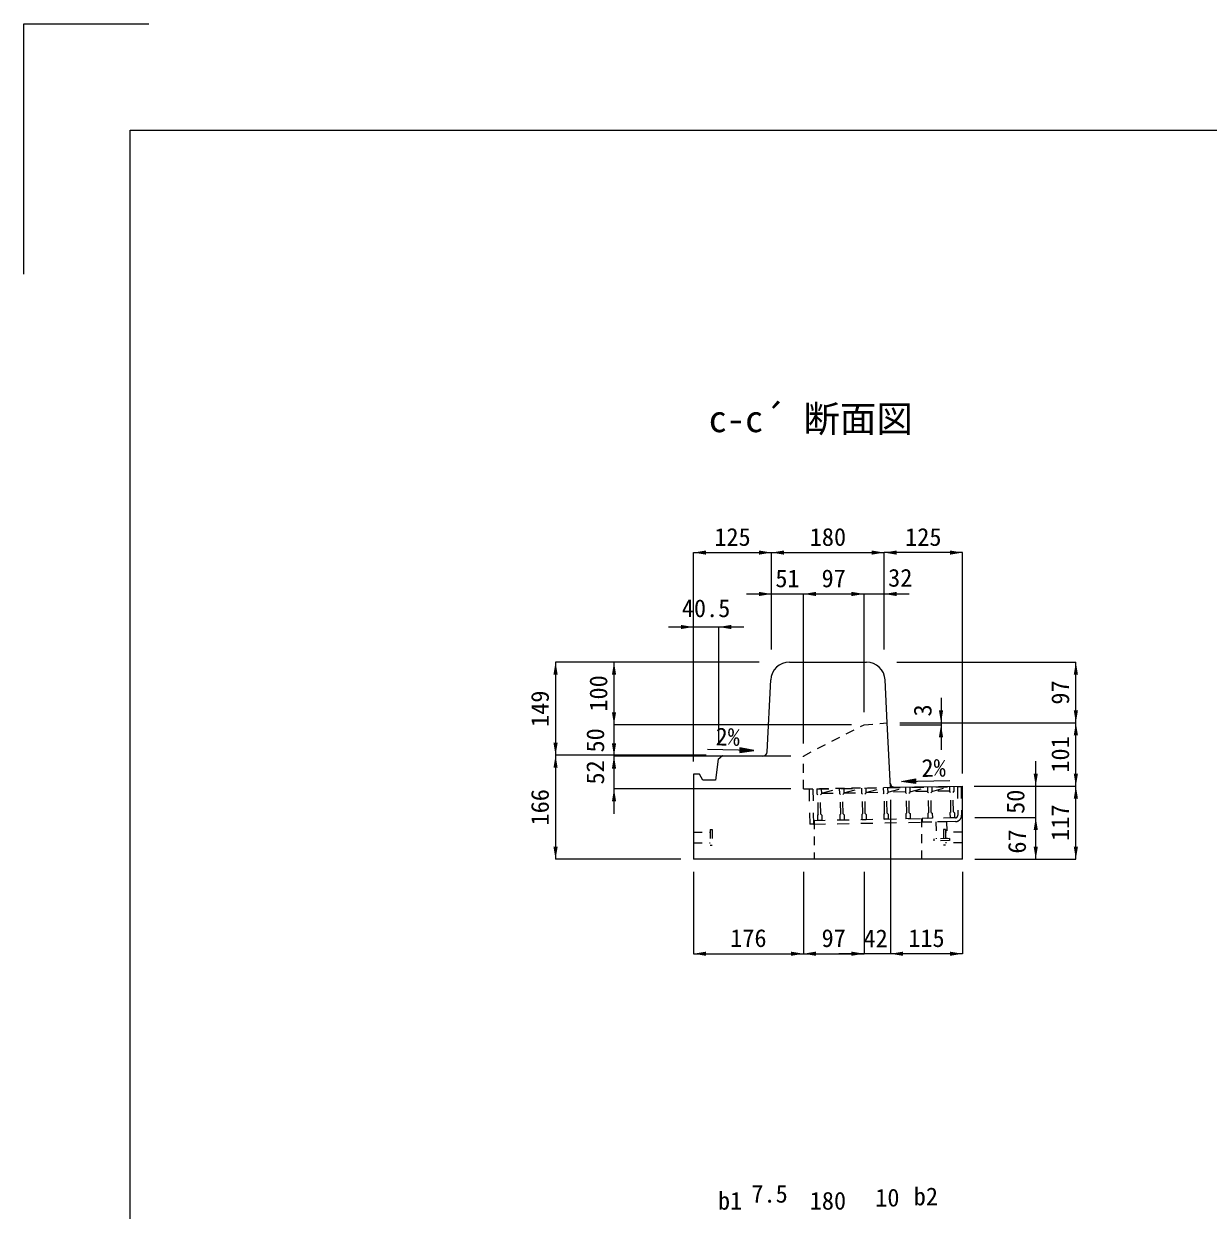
# Model space of a CAD drawing. Units: millimetres at full size. Extents: x 5964 to 125098, y -10801 to 28073.
# Drawn here: x 97014 to 98908, y 9124 to 11020 of the extents above; entities that cross this region are included whole.
import ezdxf
from ezdxf.enums import TextEntityAlignment as Align

# ---------------------------------------------------------------- set-up
doc = ezdxf.new("R2010")
doc.units = ezdxf.units.MM
doc.header["$LTSCALE"] = 19
doc.linetypes.add('USER1', pattern=[1.35, 0.75, -0.6])
doc.linetypes.add('USER3', pattern=[2, 1, -1])
for name, color, linetype, lineweight in [('0_2', 7, 'Continuous', 20), ('Defpoints_3', 7, 'Continuous', 13), ('インサート', 3, 'USER1', 9), ('グレーチング', 7, 'USER1', 5), ('寸法引出', 7, 'Continuous', 9), ('寸法線', 7, 'Continuous', 9), ('本体', 2, 'Continuous', 9), ('枠', 5, 'Continuous', 5)]:
    doc.layers.add(name, color=color, linetype=linetype, lineweight=lineweight)
doc.styles.add('ＭＳ ゴシック', font='')
doc.styles.get('ＭＳ ゴシック').set_extended_font_data('MS Gothic')

# ---------------------------------------------------------------- blocks, each defined once
blk = doc.blocks.new('filled_arrow')
at = {"color": 0, "linetype": 'Continuous', "lineweight": -2}
blk.add_solid([(7.5, 1.25), (0, 0), (7.5, -1.25)], dxfattribs=at)

msp = doc.modelspace()

# ---------------------------------------------------------------- hatches: boundary and pattern name
at = {"layer": '寸法引出'}
for points in [[(98158.92, 9863.03), (98158.79, 9855.53), (98181.35, 9858.89)], [(98439.74, 9813.51), (98439.87, 9806.01), (98417.31, 9809.37)]]:
    msp.add_hatch(color=256, dxfattribs=at).paths.add_polyline_path(points)

# ---------------------------------------------------------------- linework, layer by layer
at = {"layer": 'Defpoints_3'}
for p, q in [((97014.38, 11020.09), (97214.38, 11020.09)), ((97014.38, 10620.09), (97014.38, 11020.09))]:
    msp.add_line(p, q, dxfattribs=at)
at = {"layer": 'インサート'}
for p, q in [((98489.36, 9744.91), (98472.36, 9744.62)), ((98489.36, 9744.91), (98489.83, 9717.92)), ((98084.74, 9728.51), (98111.74, 9728.51)), ((98111.74, 9732.51), (98111.74, 9707.51)), ((98111.74, 9732.51), (98114.74, 9732.51)), ((98114.74, 9732.51), (98114.74, 9707.51)), ((98472.36, 9744.62), (98472.83, 9717.62)), ((98487.74, 9732.51), (98484.74, 9732.51)), ((98487.74, 9732.51), (98484.74, 9732.51)), ((98484.74, 9732.51), (98484.74, 9707.51)), ((98487.74, 9732.51), (98487.74, 9707.51)), ((98514.74, 9728.51), (98487.74, 9728.51)), ((98084.74, 9711.51), (98111.74, 9711.51)), ((98111.74, 9707.51), (98114.74, 9707.51)), ((98493.83, 9717.99), (98468.83, 9717.55)), ((98468.83, 9717.55), (98468.88, 9714.55)), ((98493.88, 9714.99), (98468.88, 9714.55)), ((98487.74, 9707.51), (98484.74, 9707.51)), ((98514.74, 9711.51), (98487.74, 9711.51)), ((98493.83, 9717.99), (98493.88, 9714.99))]:
    msp.add_line(p, q, dxfattribs=at)
at = {"layer": 'グレーチング', "linetype": 'USER3'}
for p, q in [((98275.67, 9797.23), (98269.67, 9797.12)), ((98269.67, 9797.12), (98270.64, 9741.13)), ((98275.67, 9797.23), (98276.64, 9741.24)), ((98282.17, 9797.34), (98501.13, 9801.15)), ((98282.17, 9797.34), (98282.3, 9789.34)), ((98283.83, 9787.87), (98282.3, 9789.34)), ((98284.37, 9756.87), (98283.83, 9787.87)), ((98287.83, 9787.94), (98289.3, 9789.46)), ((98288.37, 9756.94), (98287.83, 9787.94)), ((98289.16, 9797.46), (98289.3, 9789.46)), ((98289.29, 9790.46), (98317.96, 9797.96)), ((98289.29, 9790.46), (98318.08, 9790.96)), ((98317.96, 9797.96), (98318.1, 9789.96)), ((98319.62, 9788.49), (98318.1, 9789.96)), ((98320.16, 9757.5), (98319.62, 9788.49)), ((98323.62, 9788.56), (98325.1, 9790.09)), ((98324.16, 9757.57), (98323.62, 9788.56)), ((98324.96, 9798.09), (98325.1, 9790.09)), ((98325.08, 9791.09), (98353.25, 9798.58)), ((98325.08, 9791.09), (98353.38, 9791.58)), ((98353.25, 9798.58), (98353.39, 9790.58)), ((98354.92, 9789.1), (98353.39, 9790.58)), ((98355.46, 9758.11), (98354.92, 9789.1)), ((98358.92, 9789.17), (98360.39, 9790.7)), ((98359.46, 9758.18), (98358.92, 9789.17)), ((98360.25, 9798.7), (98360.39, 9790.7)), ((98360.38, 9791.7), (98388.55, 9799.19)), ((98360.38, 9791.7), (98388.67, 9792.19)), ((98388.25, 9799.19), (98388.39, 9791.19)), ((98389.91, 9789.71), (98388.39, 9791.19)), ((98390.45, 9758.72), (98389.91, 9789.71)), ((98393.91, 9789.78), (98395.39, 9791.31)), ((98394.45, 9758.79), (98393.91, 9789.78)), ((98395.25, 9799.31), (98395.39, 9791.31)), ((98395.37, 9792.31), (98423.54, 9799.8)), ((98423.67, 9792.8), (98395.37, 9792.31)), ((98423.54, 9799.8), (98423.68, 9791.8)), ((98425.21, 9790.33), (98423.68, 9791.8)), ((98425.75, 9759.33), (98425.21, 9790.33)), ((98429.21, 9790.4), (98430.68, 9791.92)), ((98429.75, 9759.4), (98429.21, 9790.4)), ((98430.54, 9799.92), (98430.68, 9791.92)), ((98430.66, 9792.92), (98458.84, 9800.41)), ((98458.96, 9793.41), (98430.66, 9792.92)), ((98458.84, 9800.41), (98458.98, 9792.41)), ((98460.5, 9790.94), (98458.98, 9792.41)), ((98461.04, 9759.94), (98460.5, 9790.94)), ((98464.5, 9791.01), (98465.98, 9792.53)), ((98465.04, 9760.01), (98464.5, 9791.01)), ((98465.84, 9800.53), (98465.98, 9792.53)), ((98465.96, 9793.53), (98494.13, 9801.02)), ((98494.26, 9794.03), (98465.96, 9793.53)), ((98494.13, 9801.02), (98494.27, 9793.03)), ((98495.8, 9791.55), (98494.27, 9793.03)), ((98496.34, 9760.56), (98495.8, 9791.55)), ((98499.8, 9791.62), (98501.27, 9793.15)), ((98500.34, 9760.63), (98499.8, 9791.62)), ((98501.13, 9801.15), (98501.27, 9793.15)), ((98506.63, 9801.24), (98512.63, 9801.35)), ((98506.63, 9801.24), (98507.43, 9755.25)), ((98512.63, 9801.35), (98513.43, 9755.35)), ((98512.63, 9801.35), (98513.43, 9755.35)), ((98276.53, 9747.24), (98450.51, 9750.26)), ((98284.37, 9756.87), (98282.89, 9755.35)), ((98282.89, 9755.35), (98283.03, 9747.35)), ((98283.03, 9747.35), (98290.03, 9747.47)), ((98288.37, 9756.94), (98289.89, 9755.47)), ((98289.89, 9755.47), (98290.03, 9747.47)), ((98320.16, 9757.5), (98318.69, 9755.97)), ((98318.69, 9755.97), (98318.83, 9747.97)), ((98318.83, 9747.97), (98325.83, 9748.09)), ((98324.16, 9757.57), (98325.69, 9756.09)), ((98325.69, 9756.09), (98325.83, 9748.09)), ((98355.46, 9758.11), (98353.98, 9756.58)), ((98353.98, 9756.58), (98354.12, 9748.58)), ((98354.12, 9748.58), (98361.12, 9748.71)), ((98359.46, 9758.18), (98360.98, 9756.7)), ((98360.98, 9756.7), (98361.12, 9748.71)), ((98390.45, 9758.72), (98388.98, 9757.19)), ((98388.98, 9757.19), (98389.12, 9749.19)), ((98396.12, 9749.31), (98389.12, 9749.19)), ((98394.45, 9758.79), (98395.98, 9757.31)), ((98395.98, 9757.31), (98396.12, 9749.31)), ((98425.75, 9759.33), (98424.27, 9757.8)), ((98424.27, 9757.8), (98424.41, 9749.81)), ((98431.41, 9749.93), (98424.41, 9749.81)), ((98429.75, 9759.4), (98431.27, 9757.93)), ((98431.27, 9757.93), (98431.41, 9749.93)), ((98503.5, 9751.18), (98450.51, 9750.26)), ((98450.51, 9750.26), (98450.61, 9744.26)), ((98503.61, 9745.18), (98450.61, 9744.26)), ((98461.04, 9759.94), (98459.57, 9758.42)), ((98459.57, 9758.42), (98459.71, 9750.42)), ((98466.71, 9750.54), (98459.71, 9750.42)), ((98465.04, 9760.01), (98466.57, 9758.54)), ((98466.57, 9758.54), (98466.71, 9750.54)), ((98496.34, 9760.56), (98494.86, 9759.03)), ((98494.86, 9759.03), (98495, 9751.03)), ((98502, 9751.15), (98495, 9751.03)), ((98500.34, 9760.63), (98501.86, 9759.15)), ((98501.86, 9759.15), (98502, 9751.15)), ((98276.64, 9741.24), (98270.64, 9741.13)), ((98276.64, 9741.24), (98450.61, 9744.26))]:
    msp.add_line(p, q, dxfattribs=at)
for radius, start, end in [(4, 270.99562, 0.99536), (10, 270.99553, 0.99532)]:
    msp.add_arc((98503.43, 9755.18), radius, start, end, dxfattribs=at)
at = {"layer": '寸法引出'}
for p, q in [((98181.35, 9858.89), (98107.34, 9860.18)), ((98417.31, 9809.37), (98494.88, 9810.71))]:
    msp.add_line(p, q, dxfattribs=at)
at = {"layer": '寸法引出', "lineweight": 13}
for points in [[(98158.92, 9863.03), (98158.79, 9855.53), (98181.35, 9858.89)], [(98439.74, 9813.51), (98439.87, 9806.01), (98417.31, 9809.37)]]:
    msp.add_lwpolyline(points, close=True, dxfattribs=at)
at = {"layer": '寸法線'}
for p, q in [((98084.74, 10175.06), (98209.74, 10175.06)), ((98084.74, 9872.01), (98084.74, 10175.06)), ((98209.74, 10175.06), (98389.74, 10175.06)), ((98209.74, 10020.01), (98209.74, 10175.06)), ((98209.74, 10020.01), (98209.74, 10175.06)), ((98389.74, 10020.01), (98389.74, 10175.06)), ((98514.74, 10175.06), (98389.74, 10175.06)), ((98389.74, 10020.01), (98389.74, 10175.06)), ((98514.74, 9822.01), (98514.74, 10175.06)), ((98169.74, 10108.94), (98300.55, 10108.94)), ((98209.74, 10020.01), (98209.74, 10108.94)), ((98260.55, 9870.01), (98260.55, 10108.94)), ((98260.55, 10108.94), (98357.44, 10108.94)), ((98260.55, 9870.01), (98260.55, 10108.94)), ((98317.44, 10108.94), (98429.74, 10108.94)), ((98357.44, 9920.01), (98357.44, 10108.94)), ((98357.44, 9920.01), (98357.44, 10108.94)), ((98389.74, 10020.01), (98389.74, 10108.94)), ((98044.74, 10056.17), (98165.24, 10056.17)), ((98084.74, 9841.2), (98084.74, 10056.17)), ((98125.24, 9871.2), (98125.24, 10056.17)), ((97864.43, 10000.01), (97864.43, 9851.2)), ((98189.74, 10000.01), (97864.43, 10000.01)), ((97957.87, 9900.01), (97957.87, 10000.01)), ((98189.74, 10000.01), (97957.87, 10000.01)), ((98409.74, 10000.01), (98696.07, 10000.01)), ((98696.07, 9903.01), (98696.07, 10000.01)), ((97957.87, 9810.01), (97957.87, 9940.01)), ((98480.53, 9943.01), (98480.53, 9860.01)), ((98337.44, 9900.01), (97957.87, 9900.01)), ((98337.44, 9900.01), (97957.87, 9900.01)), ((98414.59, 9903.01), (98480.53, 9903.01)), ((98414.59, 9903.01), (98696.07, 9903.01)), ((98414.59, 9903.01), (98696.07, 9903.01)), ((98414.74, 9900.01), (98480.53, 9900.01)), ((98696.07, 9801.99), (98696.07, 9903.01)), ((97957.87, 9757.59), (97957.87, 9890.01)), ((98105.24, 9851.2), (97864.43, 9851.2)), ((97864.43, 9851.2), (97864.43, 9685.01)), ((98105.24, 9851.2), (97864.43, 9851.2)), ((98240.55, 9850.01), (97957.87, 9850.01)), ((98240.55, 9850.01), (97957.87, 9850.01)), ((98631.94, 9711.89), (98631.94, 9841.99)), ((98533.66, 9801.99), (98631.94, 9801.99)), ((98533.66, 9801.99), (98696.07, 9801.99)), ((98533.66, 9801.99), (98696.07, 9801.99)), ((98696.07, 9685.01), (98696.07, 9801.99)), ((98240.55, 9797.59), (97957.87, 9797.59)), ((98399.74, 9780.01), (98399.74, 9534.09)), ((98399.74, 9780.01), (98399.74, 9534.09)), ((98534.53, 9751.89), (98631.94, 9751.89)), ((98534.53, 9751.89), (98631.94, 9751.89)), ((98631.94, 9685.01), (98631.94, 9751.89)), ((98064.74, 9685.01), (97864.43, 9685.01)), ((98534.74, 9685.01), (98631.94, 9685.01)), ((98534.74, 9685.01), (98696.07, 9685.01)), ((98084.74, 9665.01), (98084.74, 9534.09)), ((98260.55, 9665.01), (98260.55, 9534.09)), ((98260.55, 9665.01), (98260.55, 9534.09)), ((98357.44, 9665.01), (98357.44, 9534.09)), ((98357.44, 9665.01), (98357.44, 9534.09)), ((98514.74, 9665.01), (98514.74, 9534.09)), ((98084.74, 9534.09), (98260.55, 9534.09)), ((98260.55, 9534.09), (98357.44, 9534.09)), ((98439.74, 9534.09), (98317.44, 9534.09)), ((98514.74, 9534.09), (98399.74, 9534.09))]:
    msp.add_line(p, q, dxfattribs=at)
at = {"layer": '本体', "lineweight": 20}
for p, q in [((98238.28, 10000.01), (98361.2, 10000.01)), ((98202.56, 9856.44), (98208.31, 9971.5)), ((98394.59, 9903.01), (98391.16, 9971.5)), ((98399.74, 9800.01), (98394.59, 9903.01)), ((98131.24, 9851.08), (98195.43, 9849.79)), ((98084.74, 9821.2), (98084.74, 9685.01)), ((98399.74, 9800.01), (98514.74, 9802.01)), ((98514.74, 9685.01), (98514.74, 9802.01)), ((98514.74, 9685.01), (98084.74, 9685.01))]:
    msp.add_line(p, q, dxfattribs=at)
at = {"layer": '本体', "linetype": 'USER1'}
for p, q in [((98260.55, 9850.01), (98357.44, 9900.01)), ((98357.44, 9900.01), (98394.59, 9903.01)), ((98260.55, 9797.59), (98260.55, 9850.01)), ((98260.55, 9797.59), (98406.51, 9800.13)), ((98277.67, 9747.26), (98277.67, 9685.01)), ((98449.74, 9685.01), (98449.74, 9750.25))]:
    msp.add_line(p, q, dxfattribs=at)
at = {"layer": '本体', "lineweight": 13}
for p, q in [((98124.5, 9845.24), (98120.24, 9811.2)), ((98124.5, 9845.24), (98131.24, 9851.08)), ((98094.74, 9821.2), (98084.74, 9821.2)), ((98099.74, 9811.2), (98094.74, 9821.2)), ((98120.24, 9811.2), (98099.74, 9811.2))]:
    msp.add_line(p, q, dxfattribs=at)
at = {"layer": '本体', "lineweight": 20}
for centre, radius, start, end in [((98238.28, 9970.01), 30, 90, 177.13799), ((98361.2, 9970.01), 30, 2.8622, 90), ((98195.57, 9856.79), 7, 268.85424, 357.13799), ((98406.39, 9807.12), 7, 182.86321, 270.99523)]:
    msp.add_arc(centre, radius, start, end, dxfattribs=at)
at = {"layer": '枠', "lineweight": 20}
for p, q in [((97184.38, 10850.09), (102784.38, 10850.09)), ((97184.38, 6990.09), (97184.38, 10850.09))]:
    msp.add_line(p, q, dxfattribs=at)

# ---------------------------------------------------------------- block references
at = {"layer": '寸法線', "xscale": 2.67, "yscale": 2.67}
for p in [(98084.74, 10175.06), (98209.74, 10175.06), (98389.74, 10175.06), (98260.55, 10108.94), (98260.55, 10108.94), (98389.74, 10108.94), (98125.24, 10056.17), (98084.74, 9534.09), (98260.55, 9534.09), (98399.74, 9534.09), (98399.74, 9534.09)]:
    msp.add_blockref('filled_arrow', p, dxfattribs=at)
for p, rotation in [((98209.74, 10175.06), 180), ((98389.74, 10175.06), 180), ((98514.74, 10175.06), 180), ((98209.74, 10108.94), 180), ((98357.44, 10108.94), 180), ((98357.44, 10108.94), 180), ((98084.74, 10056.17), 180), ((97864.43, 10000.01), 270), ((97957.87, 10000.01), 270), ((98696.07, 10000.01), 270), ((97957.87, 9900.01), 90), ((97957.87, 9900.01), 90), ((98480.53, 9903.01), 90), ((98696.07, 9903.01), 90), ((98480.53, 9900.01), 270), ((98696.07, 9903.01), 270), ((97864.43, 9851.2), 90), ((97957.87, 9850.01), 90), ((97864.43, 9851.2), 270), ((97957.87, 9850.01), 270), ((98631.94, 9801.99), 90), ((98696.07, 9801.99), 90), ((98696.07, 9801.99), 270), ((97957.87, 9797.59), 270), ((98631.94, 9751.89), 270), ((98631.94, 9751.89), 270), ((97864.43, 9685.01), 90), ((98631.94, 9685.01), 90), ((98696.07, 9685.01), 90), ((98260.55, 9534.09), 180), ((98357.44, 9534.09), 180), ((98357.44, 9534.09), 180), ((98514.74, 9534.09), 180)]:
    msp.add_blockref('filled_arrow', p, dxfattribs=dict(at, rotation=rotation))

# ---------------------------------------------------------------- texts
at = {"layer": '0_2', "style": 'ＭＳ ゴシック'}
msp.add_text('c-c´ 断面図', height=42.72, dxfattribs=at).set_placement((98109.18, 10354.71), align=Align.BOTTOM_LEFT)
for rotation, p in [(359, (98139.59, 9880.9)), (1, (98468.71, 9831.17))]:
    msp.add_text('2%', height=28.48, rotation=rotation, dxfattribs=at).set_placement(p, align=Align.MIDDLE_CENTER)
at = {"layer": '寸法線', "style": 'ＭＳ ゴシック'}
for s, p in [('125', (98147.24, 10200.06)), ('180', (98299.74, 10200.06)), ('125', (98452.24, 10200.06)), ('51', (98235.14, 10133.94)), ('97', (98308.99, 10133.94)), ('32', (98415.39, 10134.83)), ('40.5', (98104.99, 10086.17)), ('176', (98172.64, 9559.09)), ('97', (98308.99, 9559.09)), ('42', (98376.01, 9558.67)), ('115', (98457.24, 9559.09)), ('7.5', (98206.52, 9150.67)), ('10', (98394.74, 9144.45)), ('b2', (98456.34, 9146.36)), ('b1', (98143.48, 9139.45)), ('180', (98299.74, 9139.45))]:
    msp.add_text(s, height=28.48, dxfattribs=at).set_placement(p, align=Align.MIDDLE_CENTER)
for s, p in [('100', (97932.87, 9950.01)), ('97', (98671.07, 9951.51)), ('149', (97839.43, 9925.6)), ('3', (98451.14, 9922.88)), ('50', (97927.87, 9875.01)), ('101', (98671.07, 9852.5)), ('52', (97927.87, 9823.8)), ('166', (97839.43, 9768.1)), ('50', (98599.59, 9776.94)), ('117', (98671.07, 9743.5)), ('67', (98601.93, 9713.45))]:
    msp.add_text(s, height=28.48, rotation=90, dxfattribs=at).set_placement(p, align=Align.MIDDLE_CENTER)

doc.saveas('drawing.dxf')
